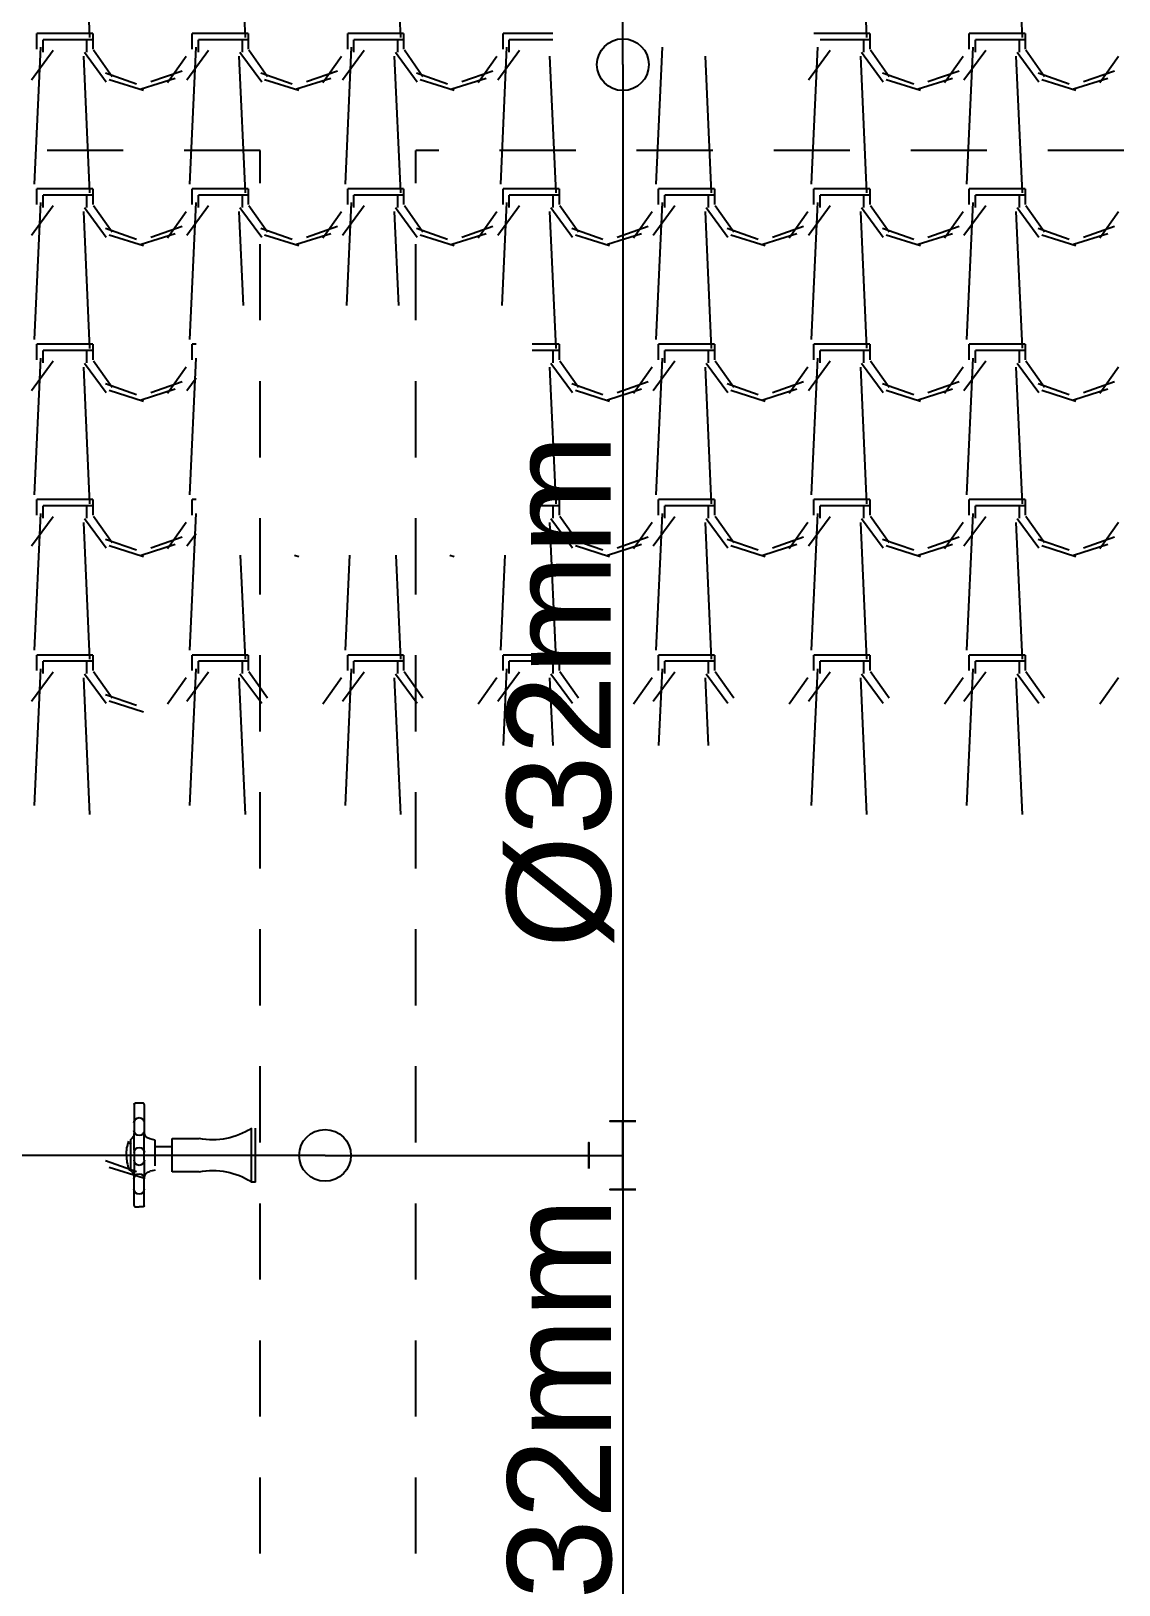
# Model space of a CAD drawing. Header units: millimetres. Extents: x 3923 to 4007, y 744 to 863.
# Drawn here: x 3935.444 to 3937.23, y 851.1 to 853.651 of the extents above; entities that cross this region are included whole.
import ezdxf
from ezdxf.enums import TextEntityAlignment as Align

# ---------------------------------------------------------------- set-up
doc = ezdxf.new("R2010")
doc.units = ezdxf.units.MM
doc.linetypes.add('HIDDEN2', pattern=[0.1875, 0.125, -0.0625])
for name, color, linetype in [('-HIDRO', 8, 'Continuous'), ('A-PEN-B', 5, 'Continuous'), ('AF', 5, 'Continuous'), ('HID-TUBPRIMARIO', 5, 'Continuous'), ('HIDRO 01', 4, 'Continuous'), ('Prumadas_L', 1, 'Continuous'), ('TEXTO', 3, 'Continuous')]:
    doc.layers.add(name, color=color, linetype=linetype)
doc.styles.get("Standard").update_dxf_attribs({"font": 'arial.ttf'})

msp = doc.modelspace()

# ---------------------------------------------------------------- linework, layer by layer
at = {"layer": '-HIDRO', "linetype": 'Continuous'}
for p, q in [((3935.5297, 853.865), (3935.5399, 853.6404)), ((3935.7848, 853.865), (3935.795, 853.6404)), ((3936.04, 853.865), (3936.0502, 853.6404)), ((3936.8054, 853.865), (3936.8156, 853.6405)), ((3937.0606, 853.865), (3937.0708, 853.6405)), ((3935.5349, 853.6472), (3935.4533, 853.6472)), ((3935.4533, 853.6217), (3935.4533, 853.6472)), ((3935.5349, 853.637), (3935.4635, 853.637)), ((3935.4635, 853.6166), (3935.4635, 853.637)), ((3935.5451, 853.6472), (3935.5349, 853.6472)), ((3935.5349, 853.637), (3935.5349, 853.6166)), ((3935.5451, 853.637), (3935.5349, 853.637)), ((3935.5451, 853.6472), (3935.5451, 853.6217)), ((3935.7901, 853.6472), (3935.7084, 853.6472)), ((3935.7084, 853.6217), (3935.7084, 853.6472)), ((3935.7901, 853.637), (3935.7186, 853.637)), ((3935.7186, 853.6166), (3935.7186, 853.637)), ((3935.8003, 853.6472), (3935.7901, 853.6472)), ((3935.7901, 853.637), (3935.7901, 853.6166)), ((3935.8003, 853.637), (3935.7901, 853.637)), ((3935.8003, 853.6472), (3935.8003, 853.6217)), ((3936.0452, 853.6472), (3935.9636, 853.6472)), ((3935.9636, 853.6217), (3935.9636, 853.6472)), ((3936.0452, 853.637), (3935.9738, 853.637)), ((3935.9738, 853.6166), (3935.9738, 853.637)), ((3936.0554, 853.6472), (3936.0452, 853.6472)), ((3936.0452, 853.637), (3936.0452, 853.6166)), ((3936.0554, 853.637), (3936.0452, 853.637)), ((3936.0554, 853.6472), (3936.0554, 853.6217)), ((3936.3004, 853.6472), (3936.2187, 853.6472)), ((3936.2187, 853.6217), (3936.2187, 853.6472)), ((3936.3004, 853.637), (3936.2289, 853.637)), ((3936.2289, 853.6166), (3936.2289, 853.637)), ((3936.8107, 853.6472), (3936.729, 853.6472)), ((3936.8107, 853.637), (3936.7392, 853.637)), ((3936.8209, 853.6472), (3936.8107, 853.6472)), ((3936.8107, 853.637), (3936.8107, 853.6166)), ((3936.8209, 853.637), (3936.8107, 853.637)), ((3936.8209, 853.6472), (3936.8209, 853.6217)), ((3937.0658, 853.6472), (3936.9842, 853.6472)), ((3936.9842, 853.6217), (3936.9842, 853.6472)), ((3937.0658, 853.637), (3936.9944, 853.637)), ((3936.9944, 853.6166), (3936.9944, 853.637)), ((3937.076, 853.6472), (3937.0658, 853.6472)), ((3937.0658, 853.637), (3937.0658, 853.6166)), ((3937.076, 853.637), (3937.0658, 853.637)), ((3937.076, 853.6472), (3937.076, 853.6217)), ((3935.4445, 853.5713), (3935.4802, 853.6197)), ((3935.4591, 853.6245), (3935.4489, 853.4)), ((3935.5316, 853.6164), (3935.5673, 853.5679)), ((3935.5462, 853.6202), (3935.5769, 853.5768)), ((3935.6996, 853.5713), (3935.7353, 853.6197)), ((3935.7142, 853.6245), (3935.704, 853.4)), ((3935.7867, 853.6164), (3935.8224, 853.5679)), ((3935.8014, 853.6202), (3935.832, 853.5768)), ((3935.9548, 853.5713), (3935.9905, 853.6197)), ((3935.9694, 853.6245), (3935.9592, 853.4)), ((3936.0419, 853.6164), (3936.0776, 853.5679)), ((3936.0566, 853.6202), (3936.0872, 853.5768)), ((3936.2099, 853.5713), (3936.2456, 853.6197)), ((3936.2245, 853.6245), (3936.2143, 853.4)), ((3936.4797, 853.6245), (3936.4695, 853.4)), ((3936.7202, 853.5713), (3936.7559, 853.6197)), ((3936.7348, 853.6245), (3936.7246, 853.4)), ((3936.8073, 853.6164), (3936.843, 853.5679)), ((3936.822, 853.6202), (3936.8526, 853.5768)), ((3936.9754, 853.5713), (3937.0111, 853.6197)), ((3936.99, 853.6245), (3936.9798, 853.4)), ((3937.0625, 853.6164), (3937.0982, 853.5679)), ((3937.0772, 853.6202), (3937.1078, 853.5768)), ((3935.5297, 853.6098), (3935.5399, 853.3853)), ((3935.6406, 853.5681), (3935.6916, 853.5859)), ((3935.6676, 853.5668), (3935.6982, 853.6102)), ((3935.7848, 853.6098), (3935.795, 853.3853)), ((3935.8957, 853.5681), (3935.9467, 853.5859)), ((3935.9228, 853.5668), (3935.9534, 853.6102)), ((3936.04, 853.6098), (3936.0502, 853.3853)), ((3936.1509, 853.5681), (3936.2019, 853.5859)), ((3936.1779, 853.5668), (3936.2085, 853.6102)), ((3936.2951, 853.6098), (3936.3053, 853.3853)), ((3936.5503, 853.6098), (3936.5605, 853.3853)), ((3936.8054, 853.6098), (3936.8156, 853.3853)), ((3936.9163, 853.5681), (3936.9673, 853.5859)), ((3936.9434, 853.5668), (3936.974, 853.6102)), ((3937.0606, 853.6098), (3937.0708, 853.3853)), ((3937.1715, 853.5681), (3937.2225, 853.5859)), ((3937.1985, 853.5668), (3937.2291, 853.6102)), ((3935.5661, 853.5825), (3935.6171, 853.5647)), ((3935.5721, 853.5718), (3935.6282, 853.5539)), ((3935.6245, 853.5562), (3935.6806, 853.574)), ((3935.8212, 853.5825), (3935.8723, 853.5647)), ((3935.8272, 853.5718), (3935.8834, 853.5539)), ((3935.8796, 853.5562), (3935.9358, 853.574)), ((3936.0764, 853.5825), (3936.1274, 853.5647)), ((3936.0824, 853.5718), (3936.1385, 853.5539)), ((3936.1348, 853.5562), (3936.1909, 853.574)), ((3936.8418, 853.5825), (3936.8929, 853.5647)), ((3936.8478, 853.5718), (3936.904, 853.5539)), ((3936.9002, 853.5562), (3936.9564, 853.574)), ((3937.097, 853.5825), (3937.148, 853.5647)), ((3937.103, 853.5718), (3937.1591, 853.5539)), ((3937.1554, 853.5562), (3937.2115, 853.574)), ((3935.5349, 853.392), (3935.4533, 853.392)), ((3935.4533, 853.3665), (3935.4533, 853.392)), ((3935.5349, 853.3818), (3935.4635, 853.3818)), ((3935.4635, 853.3614), (3935.4635, 853.3818)), ((3935.5451, 853.392), (3935.5349, 853.392)), ((3935.5349, 853.3818), (3935.5349, 853.3614)), ((3935.5451, 853.3818), (3935.5349, 853.3818)), ((3935.5451, 853.392), (3935.5451, 853.3665)), ((3935.7901, 853.392), (3935.7084, 853.392)), ((3935.7084, 853.3665), (3935.7084, 853.392)), ((3935.7901, 853.3818), (3935.7186, 853.3818)), ((3935.7186, 853.3614), (3935.7186, 853.3818)), ((3935.8003, 853.392), (3935.7901, 853.392)), ((3935.7901, 853.3818), (3935.7901, 853.3614)), ((3935.8003, 853.3818), (3935.7901, 853.3818)), ((3935.8003, 853.392), (3935.8003, 853.3665)), ((3936.0452, 853.392), (3935.9636, 853.392)), ((3935.9636, 853.3665), (3935.9636, 853.392)), ((3936.0452, 853.3818), (3935.9738, 853.3818)), ((3935.9738, 853.3614), (3935.9738, 853.3818)), ((3936.0554, 853.392), (3936.0452, 853.392)), ((3936.0452, 853.3818), (3936.0452, 853.3614)), ((3936.0554, 853.3818), (3936.0452, 853.3818)), ((3936.0554, 853.392), (3936.0554, 853.3665)), ((3936.3004, 853.392), (3936.2187, 853.392)), ((3936.2187, 853.3665), (3936.2187, 853.392)), ((3936.3004, 853.3818), (3936.2289, 853.3818)), ((3936.2289, 853.3614), (3936.2289, 853.3818)), ((3936.3106, 853.392), (3936.3004, 853.392)), ((3936.3004, 853.3818), (3936.3004, 853.3614)), ((3936.3106, 853.3818), (3936.3004, 853.3818)), ((3936.3106, 853.392), (3936.3106, 853.3665)), ((3936.5555, 853.392), (3936.4739, 853.392)), ((3936.4739, 853.3665), (3936.4739, 853.392)), ((3936.5555, 853.3818), (3936.4841, 853.3818)), ((3936.4841, 853.3614), (3936.4841, 853.3818)), ((3936.5657, 853.392), (3936.5555, 853.392)), ((3936.5555, 853.3818), (3936.5555, 853.3614)), ((3936.5657, 853.3818), (3936.5555, 853.3818)), ((3936.5657, 853.392), (3936.5657, 853.3665)), ((3936.8107, 853.392), (3936.729, 853.392)), ((3936.729, 853.3665), (3936.729, 853.392)), ((3936.8107, 853.3818), (3936.7392, 853.3818)), ((3936.7392, 853.3614), (3936.7392, 853.3818)), ((3936.8209, 853.392), (3936.8107, 853.392)), ((3936.8107, 853.3818), (3936.8107, 853.3614)), ((3936.8209, 853.3818), (3936.8107, 853.3818)), ((3936.8209, 853.392), (3936.8209, 853.3665)), ((3937.0658, 853.392), (3936.9842, 853.392)), ((3936.9842, 853.3665), (3936.9842, 853.392)), ((3937.0658, 853.3818), (3936.9944, 853.3818)), ((3936.9944, 853.3614), (3936.9944, 853.3818)), ((3937.076, 853.392), (3937.0658, 853.392)), ((3937.0658, 853.3818), (3937.0658, 853.3614)), ((3937.076, 853.3818), (3937.0658, 853.3818)), ((3937.076, 853.392), (3937.076, 853.3665)), ((3935.4445, 853.3161), (3935.4802, 853.3646)), ((3935.4591, 853.3694), (3935.4489, 853.1448)), ((3935.5316, 853.3612), (3935.5673, 853.3127)), ((3935.5462, 853.365), (3935.5769, 853.3217)), ((3935.6996, 853.3161), (3935.7353, 853.3646)), ((3935.7142, 853.3694), (3935.704, 853.1448)), ((3935.7867, 853.3612), (3935.8224, 853.3127)), ((3935.8014, 853.365), (3935.832, 853.3217)), ((3935.9548, 853.3161), (3935.9905, 853.3646)), ((3935.9694, 853.3694), (3935.9617, 853.2004)), ((3936.0419, 853.3612), (3936.0776, 853.3127)), ((3936.0566, 853.365), (3936.0872, 853.3217)), ((3936.2099, 853.3161), (3936.2456, 853.3646)), ((3936.2245, 853.3694), (3936.2168, 853.2004)), ((3936.297, 853.3612), (3936.3327, 853.3127)), ((3936.3117, 853.365), (3936.3423, 853.3216)), ((3936.4651, 853.3161), (3936.5008, 853.3646)), ((3936.4797, 853.3694), (3936.4695, 853.1448)), ((3936.5522, 853.3612), (3936.5879, 853.3127)), ((3936.5669, 853.365), (3936.5975, 853.3216)), ((3936.7202, 853.3161), (3936.7559, 853.3646)), ((3936.7348, 853.3694), (3936.7246, 853.1448)), ((3936.8073, 853.3612), (3936.843, 853.3127)), ((3936.822, 853.365), (3936.8526, 853.3216)), ((3936.9754, 853.3161), (3937.0111, 853.3646)), ((3936.99, 853.3694), (3936.9798, 853.1448)), ((3937.0625, 853.3612), (3937.0982, 853.3127)), ((3937.0772, 853.365), (3937.1078, 853.3216)), ((3935.5297, 853.3547), (3935.5399, 853.1301)), ((3935.6406, 853.3129), (3935.6916, 853.3308)), ((3935.6676, 853.3117), (3935.6982, 853.355)), ((3935.7848, 853.3547), (3935.7918, 853.2004)), ((3935.8957, 853.3129), (3935.9467, 853.3308)), ((3935.9228, 853.3117), (3935.9534, 853.3551)), ((3936.04, 853.3547), (3936.047, 853.2004)), ((3936.1509, 853.3129), (3936.2019, 853.3308)), ((3936.1779, 853.3117), (3936.2085, 853.3551)), ((3936.2951, 853.3547), (3936.3053, 853.1301)), ((3936.406, 853.3129), (3936.457, 853.3308)), ((3936.4331, 853.3117), (3936.4637, 853.3551)), ((3936.5503, 853.3547), (3936.5605, 853.1301)), ((3936.6612, 853.3129), (3936.7122, 853.3308)), ((3936.6882, 853.3117), (3936.7188, 853.3551)), ((3936.8054, 853.3547), (3936.8156, 853.1302)), ((3936.9163, 853.3129), (3936.9673, 853.3308)), ((3936.9434, 853.3117), (3936.974, 853.3551)), ((3937.0606, 853.3547), (3937.0708, 853.1302)), ((3937.1715, 853.3129), (3937.2225, 853.3308)), ((3937.1985, 853.3117), (3937.2291, 853.3551)), ((3935.5661, 853.3274), (3935.6171, 853.3095)), ((3935.5721, 853.3166), (3935.6282, 853.2988)), ((3935.6245, 853.301), (3935.6806, 853.3189)), ((3935.8212, 853.3274), (3935.8723, 853.3095)), ((3935.8272, 853.3166), (3935.8834, 853.2988)), ((3935.8796, 853.301), (3935.9358, 853.3189)), ((3936.0764, 853.3274), (3936.1274, 853.3095)), ((3936.0824, 853.3166), (3936.1385, 853.2988)), ((3936.1348, 853.301), (3936.1909, 853.3189)), ((3936.3315, 853.3274), (3936.3826, 853.3095)), ((3936.3375, 853.3166), (3936.3937, 853.2988)), ((3936.3899, 853.301), (3936.4461, 853.3189)), ((3936.5867, 853.3274), (3936.6377, 853.3095)), ((3936.5927, 853.3166), (3936.6488, 853.2988)), ((3936.6451, 853.301), (3936.7012, 853.3189)), ((3936.8418, 853.3274), (3936.8929, 853.3095)), ((3936.8478, 853.3166), (3936.904, 853.2988)), ((3936.9002, 853.301), (3936.9564, 853.3189)), ((3937.097, 853.3274), (3937.148, 853.3095)), ((3937.103, 853.3166), (3937.1591, 853.2988)), ((3937.1554, 853.301), (3937.2115, 853.3189)), ((3935.5349, 853.1369), (3935.4533, 853.1369)), ((3935.4533, 853.1114), (3935.4533, 853.1369)), ((3935.5349, 853.1267), (3935.4635, 853.1267)), ((3935.4635, 853.1063), (3935.4635, 853.1267)), ((3935.5451, 853.1369), (3935.5349, 853.1369)), ((3935.5349, 853.1267), (3935.5349, 853.1063)), ((3935.5451, 853.1267), (3935.5349, 853.1267)), ((3935.5451, 853.1369), (3935.5451, 853.1114)), ((3935.7148, 853.1369), (3935.7084, 853.1369)), ((3935.7084, 853.1114), (3935.7084, 853.1369)), ((3936.3004, 853.1369), (3936.2663, 853.1369)), ((3936.3004, 853.1267), (3936.2663, 853.1267)), ((3936.3106, 853.1369), (3936.3004, 853.1369)), ((3936.3004, 853.1267), (3936.3004, 853.1063)), ((3936.3106, 853.1267), (3936.3004, 853.1267)), ((3936.3106, 853.1369), (3936.3106, 853.1114)), ((3936.5555, 853.1369), (3936.4739, 853.1369)), ((3936.4739, 853.1114), (3936.4739, 853.1369)), ((3936.5555, 853.1267), (3936.4841, 853.1267)), ((3936.4841, 853.1063), (3936.4841, 853.1267)), ((3936.5657, 853.1369), (3936.5555, 853.1369)), ((3936.5555, 853.1267), (3936.5555, 853.1063)), ((3936.5657, 853.1267), (3936.5555, 853.1267)), ((3936.5657, 853.1369), (3936.5657, 853.1114)), ((3936.8107, 853.1369), (3936.729, 853.1369)), ((3936.729, 853.1114), (3936.729, 853.1369)), ((3936.8107, 853.1267), (3936.7392, 853.1267)), ((3936.7392, 853.1063), (3936.7392, 853.1267)), ((3936.8209, 853.1369), (3936.8107, 853.1369)), ((3936.8107, 853.1267), (3936.8107, 853.1063)), ((3936.8209, 853.1267), (3936.8107, 853.1267)), ((3936.8209, 853.1369), (3936.8209, 853.1114)), ((3937.0658, 853.1369), (3936.9842, 853.1369)), ((3936.9842, 853.1114), (3936.9842, 853.1369)), ((3937.0658, 853.1267), (3936.9944, 853.1267)), ((3936.9944, 853.1063), (3936.9944, 853.1267)), ((3937.076, 853.1369), (3937.0658, 853.1369)), ((3937.0658, 853.1267), (3937.0658, 853.1063)), ((3937.076, 853.1267), (3937.0658, 853.1267)), ((3937.076, 853.1369), (3937.076, 853.1114)), ((3935.4445, 853.061), (3935.4802, 853.1094)), ((3935.4591, 853.1142), (3935.4489, 852.8897)), ((3935.5316, 853.1061), (3935.5673, 853.0576)), ((3935.5462, 853.1099), (3935.5769, 853.0665)), ((3935.7142, 853.1142), (3935.704, 852.8897)), ((3936.297, 853.1061), (3936.3327, 853.0576)), ((3936.3117, 853.1099), (3936.3423, 853.0665)), ((3936.4651, 853.061), (3936.5008, 853.1094)), ((3936.4797, 853.1142), (3936.4695, 852.8897)), ((3936.5522, 853.1061), (3936.5879, 853.0576)), ((3936.5669, 853.1099), (3936.5975, 853.0665)), ((3936.7202, 853.061), (3936.7559, 853.1094)), ((3936.7348, 853.1142), (3936.7246, 852.8897)), ((3936.8073, 853.1061), (3936.843, 853.0576)), ((3936.822, 853.1099), (3936.8526, 853.0665)), ((3936.9754, 853.061), (3937.0111, 853.1094)), ((3936.99, 853.1142), (3936.9798, 852.8897)), ((3937.0625, 853.1061), (3937.0982, 853.0576)), ((3937.0772, 853.1099), (3937.1078, 853.0665)), ((3935.5297, 853.0995), (3935.5399, 852.875)), ((3935.6406, 853.0578), (3935.6916, 853.0756)), ((3935.6676, 853.0565), (3935.6982, 853.0999)), ((3935.6996, 853.061), (3935.7148, 853.0815)), ((3936.2951, 853.0995), (3936.3053, 852.875)), ((3936.406, 853.0578), (3936.457, 853.0756)), ((3936.4331, 853.0565), (3936.4637, 853.0999)), ((3936.5503, 853.0995), (3936.5605, 852.875)), ((3936.6612, 853.0578), (3936.7122, 853.0756)), ((3936.6882, 853.0565), (3936.7188, 853.0999)), ((3936.8054, 853.0995), (3936.8156, 852.875)), ((3936.9163, 853.0578), (3936.9673, 853.0756)), ((3936.9434, 853.0565), (3936.974, 853.0999)), ((3937.0606, 853.0995), (3937.0708, 852.875)), ((3937.1715, 853.0578), (3937.2225, 853.0756)), ((3937.1985, 853.0565), (3937.2291, 853.0999)), ((3935.5661, 853.0722), (3935.6171, 853.0544)), ((3935.5721, 853.0615), (3935.6282, 853.0436)), ((3935.6245, 853.0459), (3935.6806, 853.0637)), ((3936.3315, 853.0722), (3936.3826, 853.0544)), ((3936.3375, 853.0615), (3936.3937, 853.0436)), ((3936.3899, 853.0459), (3936.4461, 853.0637)), ((3936.5867, 853.0722), (3936.6377, 853.0544)), ((3936.5927, 853.0615), (3936.6488, 853.0436)), ((3936.6451, 853.0459), (3936.7012, 853.0637)), ((3936.8418, 853.0722), (3936.8929, 853.0544)), ((3936.8478, 853.0615), (3936.904, 853.0436)), ((3936.9002, 853.0459), (3936.9564, 853.0637)), ((3937.097, 853.0722), (3937.148, 853.0544)), ((3937.103, 853.0615), (3937.1591, 853.0436)), ((3937.1554, 853.0459), (3937.2115, 853.0637)), ((3935.5349, 852.8817), (3935.4533, 852.8817)), ((3935.4533, 852.8562), (3935.4533, 852.8817)), ((3935.5349, 852.8715), (3935.4635, 852.8715)), ((3935.4635, 852.8511), (3935.4635, 852.8715)), ((3935.5451, 852.8817), (3935.5349, 852.8817)), ((3935.5349, 852.8715), (3935.5349, 852.8511)), ((3935.5451, 852.8715), (3935.5349, 852.8715)), ((3935.5451, 852.8817), (3935.5451, 852.8562)), ((3935.7148, 852.8817), (3935.7084, 852.8817)), ((3935.7084, 852.8562), (3935.7084, 852.8817)), ((3936.3004, 852.8817), (3936.2663, 852.8817)), ((3936.3004, 852.8715), (3936.2663, 852.8715)), ((3936.3106, 852.8817), (3936.3004, 852.8817)), ((3936.3004, 852.8715), (3936.3004, 852.8511)), ((3936.3106, 852.8715), (3936.3004, 852.8715)), ((3936.3106, 852.8817), (3936.3106, 852.8562)), ((3936.5555, 852.8817), (3936.4739, 852.8817)), ((3936.4739, 852.8562), (3936.4739, 852.8817)), ((3936.5555, 852.8715), (3936.4841, 852.8715)), ((3936.4841, 852.8511), (3936.4841, 852.8715)), ((3936.5657, 852.8817), (3936.5555, 852.8817)), ((3936.5555, 852.8715), (3936.5555, 852.8511)), ((3936.5657, 852.8715), (3936.5555, 852.8715)), ((3936.5657, 852.8817), (3936.5657, 852.8562)), ((3936.8107, 852.8817), (3936.729, 852.8817)), ((3936.729, 852.8562), (3936.729, 852.8817)), ((3936.8107, 852.8715), (3936.7392, 852.8715)), ((3936.7392, 852.8511), (3936.7392, 852.8715)), ((3936.8209, 852.8817), (3936.8107, 852.8817)), ((3936.8107, 852.8715), (3936.8107, 852.8511)), ((3936.8209, 852.8715), (3936.8107, 852.8715)), ((3936.8209, 852.8817), (3936.8209, 852.8562)), ((3937.0658, 852.8817), (3936.9842, 852.8817)), ((3936.9842, 852.8562), (3936.9842, 852.8817)), ((3937.0658, 852.8715), (3936.9944, 852.8715)), ((3936.9944, 852.8511), (3936.9944, 852.8715)), ((3937.076, 852.8817), (3937.0658, 852.8817)), ((3937.0658, 852.8715), (3937.0658, 852.8511)), ((3937.076, 852.8715), (3937.0658, 852.8715)), ((3937.076, 852.8817), (3937.076, 852.8562)), ((3935.4445, 852.8058), (3935.4802, 852.8543)), ((3935.4591, 852.8591), (3935.4489, 852.6345)), ((3935.5316, 852.8509), (3935.5673, 852.8024)), ((3935.5462, 852.8547), (3935.5769, 852.8114)), ((3935.7142, 852.8591), (3935.704, 852.6345)), ((3936.297, 852.8509), (3936.3327, 852.8024)), ((3936.3117, 852.8547), (3936.3423, 852.8114)), ((3936.4651, 852.8058), (3936.5008, 852.8543)), ((3936.4797, 852.8591), (3936.4695, 852.6345)), ((3936.5522, 852.8509), (3936.5879, 852.8024)), ((3936.5669, 852.8547), (3936.5975, 852.8113)), ((3936.7202, 852.8058), (3936.7559, 852.8543)), ((3936.7348, 852.8591), (3936.7246, 852.6345)), ((3936.8073, 852.8509), (3936.843, 852.8024)), ((3936.822, 852.8547), (3936.8526, 852.8113)), ((3936.9754, 852.8058), (3937.0111, 852.8543)), ((3936.99, 852.8591), (3936.9798, 852.6345)), ((3937.0625, 852.8509), (3937.0982, 852.8024)), ((3937.0772, 852.8547), (3937.1078, 852.8113)), ((3935.5297, 852.8444), (3935.5399, 852.6198)), ((3935.6406, 852.8026), (3935.6916, 852.8205)), ((3935.6676, 852.8014), (3935.6982, 852.8448)), ((3935.6996, 852.8058), (3935.7148, 852.8263)), ((3936.2951, 852.8444), (3936.3053, 852.6198)), ((3936.406, 852.8026), (3936.457, 852.8205)), ((3936.4331, 852.8014), (3936.4637, 852.8448)), ((3936.5503, 852.8444), (3936.5605, 852.6198)), ((3936.6611, 852.8026), (3936.7122, 852.8205)), ((3936.6882, 852.8014), (3936.7188, 852.8448)), ((3936.8054, 852.8444), (3936.8156, 852.6199)), ((3936.9163, 852.8026), (3936.9673, 852.8205)), ((3936.9434, 852.8014), (3936.974, 852.8448)), ((3937.0606, 852.8444), (3937.0708, 852.6199)), ((3937.1714, 852.8026), (3937.2225, 852.8205)), ((3937.1985, 852.8014), (3937.2291, 852.8448)), ((3935.5661, 852.8171), (3935.6171, 852.7992)), ((3935.5721, 852.8063), (3935.6282, 852.7885)), ((3935.6245, 852.7907), (3935.6806, 852.8086)), ((3936.3315, 852.8171), (3936.3826, 852.7992)), ((3936.3375, 852.8063), (3936.3937, 852.7885)), ((3936.3899, 852.7907), (3936.4461, 852.8086)), ((3936.5867, 852.8171), (3936.6377, 852.7992)), ((3936.5927, 852.8063), (3936.6488, 852.7885)), ((3936.6451, 852.7907), (3936.7012, 852.8086)), ((3936.8418, 852.8171), (3936.8929, 852.7992)), ((3936.8478, 852.8063), (3936.904, 852.7885)), ((3936.9002, 852.7907), (3936.9564, 852.8086)), ((3937.097, 852.8171), (3937.148, 852.7992)), ((3937.103, 852.8063), (3937.1591, 852.7885)), ((3937.1554, 852.7907), (3937.2115, 852.8086)), ((3935.7872, 852.7907), (3935.795, 852.6198)), ((3935.8763, 852.7907), (3935.8834, 852.7885)), ((3935.9663, 852.7907), (3935.9592, 852.6345)), ((3936.0424, 852.7907), (3936.0502, 852.6198)), ((3936.1315, 852.7907), (3936.1385, 852.7885)), ((3936.2214, 852.7907), (3936.2143, 852.6345)), ((3935.5349, 852.6266), (3935.4533, 852.6266)), ((3935.4533, 852.6011), (3935.4533, 852.6266)), ((3935.5349, 852.6164), (3935.4635, 852.6164)), ((3935.4635, 852.596), (3935.4635, 852.6164)), ((3935.5451, 852.6266), (3935.5349, 852.6266)), ((3935.5349, 852.6164), (3935.5349, 852.596)), ((3935.5451, 852.6164), (3935.5349, 852.6164)), ((3935.5451, 852.6266), (3935.5451, 852.6011)), ((3935.7901, 852.6266), (3935.7084, 852.6266)), ((3935.7084, 852.6011), (3935.7084, 852.6266)), ((3935.7901, 852.6164), (3935.7186, 852.6164)), ((3935.7186, 852.596), (3935.7186, 852.6164)), ((3935.8003, 852.6266), (3935.7901, 852.6266)), ((3935.7901, 852.6164), (3935.7901, 852.596)), ((3935.8003, 852.6164), (3935.7901, 852.6164)), ((3935.8003, 852.6266), (3935.8003, 852.6011)), ((3936.0452, 852.6266), (3935.9636, 852.6266)), ((3935.9636, 852.6011), (3935.9636, 852.6266)), ((3936.0452, 852.6164), (3935.9738, 852.6164)), ((3935.9738, 852.596), (3935.9738, 852.6164)), ((3936.0554, 852.6266), (3936.0452, 852.6266)), ((3936.0452, 852.6164), (3936.0452, 852.596)), ((3936.0554, 852.6164), (3936.0452, 852.6164)), ((3936.0554, 852.6266), (3936.0554, 852.6011)), ((3936.3004, 852.6266), (3936.2187, 852.6266)), ((3936.2187, 852.6011), (3936.2187, 852.6266)), ((3936.3004, 852.6164), (3936.2289, 852.6164)), ((3936.2289, 852.596), (3936.2289, 852.6164)), ((3936.3106, 852.6266), (3936.3004, 852.6266)), ((3936.3004, 852.6164), (3936.3004, 852.596)), ((3936.3106, 852.6164), (3936.3004, 852.6164)), ((3936.3106, 852.6266), (3936.3106, 852.6011)), ((3936.5555, 852.6266), (3936.4739, 852.6266)), ((3936.4739, 852.6011), (3936.4739, 852.6266)), ((3936.5555, 852.6164), (3936.4841, 852.6164)), ((3936.4841, 852.596), (3936.4841, 852.6164)), ((3936.5657, 852.6266), (3936.5555, 852.6266)), ((3936.5555, 852.6164), (3936.5555, 852.596)), ((3936.5657, 852.6164), (3936.5555, 852.6164)), ((3936.5657, 852.6266), (3936.5657, 852.6011)), ((3936.8107, 852.6266), (3936.729, 852.6266)), ((3936.729, 852.6011), (3936.729, 852.6266)), ((3936.8107, 852.6164), (3936.7392, 852.6164)), ((3936.7392, 852.596), (3936.7392, 852.6164)), ((3936.8209, 852.6266), (3936.8107, 852.6266)), ((3936.8107, 852.6164), (3936.8107, 852.596)), ((3936.8209, 852.6164), (3936.8107, 852.6164)), ((3936.8209, 852.6266), (3936.8209, 852.6011)), ((3937.0658, 852.6266), (3936.9842, 852.6266)), ((3936.9842, 852.6011), (3936.9842, 852.6266)), ((3937.0658, 852.6164), (3936.9944, 852.6164)), ((3936.9944, 852.596), (3936.9944, 852.6164)), ((3937.076, 852.6266), (3937.0658, 852.6266)), ((3937.0658, 852.6164), (3937.0658, 852.596)), ((3937.076, 852.6164), (3937.0658, 852.6164)), ((3937.076, 852.6266), (3937.076, 852.6011)), ((3935.4445, 852.5507), (3935.4802, 852.5991)), ((3935.4591, 852.6039), (3935.4489, 852.3794)), ((3935.5316, 852.5957), (3935.5673, 852.5473)), ((3935.5462, 852.5996), (3935.5769, 852.5562)), ((3935.6996, 852.5507), (3935.7353, 852.5991)), ((3935.7142, 852.6039), (3935.704, 852.3794)), ((3935.7867, 852.5957), (3935.8224, 852.5473)), ((3935.8014, 852.5996), (3935.832, 852.5562)), ((3935.9548, 852.5507), (3935.9905, 852.5991)), ((3935.9694, 852.6039), (3935.9592, 852.3794)), ((3936.0419, 852.5957), (3936.0776, 852.5473)), ((3936.0565, 852.5996), (3936.0872, 852.5562)), ((3936.2099, 852.5507), (3936.2456, 852.5991)), ((3936.2245, 852.6039), (3936.2188, 852.4782)), ((3936.297, 852.5957), (3936.3327, 852.5473)), ((3936.3117, 852.5996), (3936.3423, 852.5562)), ((3936.4651, 852.5507), (3936.5008, 852.5991)), ((3936.4797, 852.6039), (3936.474, 852.4782)), ((3936.5522, 852.5957), (3936.5879, 852.5473)), ((3936.5669, 852.5996), (3936.5975, 852.5562)), ((3936.7202, 852.5507), (3936.7559, 852.5991)), ((3936.7348, 852.6039), (3936.7246, 852.3794)), ((3936.8073, 852.5957), (3936.843, 852.5473)), ((3936.822, 852.5996), (3936.8526, 852.5562)), ((3936.9754, 852.5507), (3937.0111, 852.5991)), ((3936.99, 852.6039), (3936.9798, 852.3794)), ((3937.0625, 852.5957), (3937.0982, 852.5473)), ((3937.0772, 852.5996), (3937.1078, 852.5562)), ((3935.5297, 852.5892), (3935.5399, 852.3647)), ((3935.6676, 852.5462), (3935.6982, 852.5896)), ((3935.7848, 852.5892), (3935.795, 852.3647)), ((3935.9228, 852.5462), (3935.9534, 852.5896)), ((3936.04, 852.5892), (3936.0502, 852.3647)), ((3936.1779, 852.5462), (3936.2085, 852.5896)), ((3936.2951, 852.5892), (3936.3002, 852.4782)), ((3936.4331, 852.5462), (3936.4637, 852.5896)), ((3936.5503, 852.5892), (3936.5553, 852.4782)), ((3936.6882, 852.5462), (3936.7188, 852.5896)), ((3936.8054, 852.5892), (3936.8156, 852.3647)), ((3936.9434, 852.5462), (3936.974, 852.5896)), ((3937.0606, 852.5892), (3937.0708, 852.3647)), ((3937.1985, 852.5462), (3937.2291, 852.5896)), ((3935.5661, 852.5619), (3935.6171, 852.5441)), ((3935.5721, 852.5512), (3935.6282, 852.5333)), ((3935.5661, 851.7965), (3935.6171, 851.7786)), ((3935.5721, 851.7857), (3935.6282, 851.7679))]:
    msp.add_line(p, q, dxfattribs=at)
at = {"layer": '-HIDRO', "linetype": 'HIDDEN2'}
for p, q in [((3935.82, 853.4552), (3932.2479, 853.4552)), ((3935.82, 846.6512), (3935.82, 853.4552)), ((3940.838, 853.4552), (3936.0752, 853.4552)), ((3936.0752, 846.6512), (3936.0752, 853.4552))]:
    msp.add_line(p, q, dxfattribs=at)
at = {"layer": 'A-PEN-B'}
msp.add_line((3936.4154, 853.596), (3936.4154, 853.7178), dxfattribs=at)
for centre in [(3936.4154, 853.596), (3935.9264, 851.805)]:
    msp.add_circle(centre, 0.0425, dxfattribs=at)
at = {"layer": 'AF', "color": 2}
for p, q in [((3936.4154, 851.805), (3936.4154, 851.8612)), ((3936.3593, 851.805), (3936.4154, 851.805)), ((3936.4154, 851.7489), (3936.4154, 851.805))]:
    msp.add_line(p, q, dxfattribs=at)
at = {"layer": 'AF', "color": 2, "extrusion": (-4.09138e-12, -1, 0)}
for centre in [(3936.4154, 0, -851.8612), (3936.4154, 0, -851.7489)]:
    msp.add_circle(centre, 0.0213, dxfattribs=at)
at = {"layer": 'AF', "color": 2, "extrusion": (-1, 4.09138e-12, 0)}
msp.add_circle((-851.805, 0, -3936.3593), 0.0213, dxfattribs=at)
at = {"layer": 'HID-TUBPRIMARIO'}
for p, q in [((3936.4154, 853.596), (3936.4154, 843.8438)), ((3935.9264, 851.805), (3936.4154, 851.805))]:
    msp.add_line(p, q, dxfattribs=at)
at = {"layer": 'HIDRO 01', "color": 4}
for p, q in [((3935.6128, 851.8885), (3935.6128, 851.8399)), ((3935.6213, 851.8906), (3935.6149, 851.8906)), ((3935.6276, 851.8906), (3935.6213, 851.8906)), ((3935.6297, 851.8885), (3935.6297, 851.8425)), ((3935.6076, 851.8236), (3935.6076, 851.8311)), ((3935.6128, 851.8138), (3935.6128, 851.8407)), ((3935.6297, 851.8138), (3935.6297, 851.8434)), ((3935.6476, 851.8229), (3935.6476, 851.8302)), ((3935.6753, 851.8054), (3935.6753, 851.8328)), ((3935.6753, 851.8328), (3935.7199, 851.8328)), ((3935.8058, 851.8054), (3935.8058, 851.8496)), ((3935.8121, 851.8054), (3935.8121, 851.8496)), ((3935.6076, 851.8054), (3935.6076, 851.8236)), ((3935.6076, 851.7873), (3935.6076, 851.8054)), ((3935.6128, 851.8138), (3935.6128, 851.8054)), ((3935.6128, 851.8054), (3935.6128, 851.797)), ((3935.6297, 851.8054), (3935.6297, 851.8138)), ((3935.6297, 851.797), (3935.6297, 851.8054)), ((3935.6476, 851.8054), (3935.6476, 851.8229)), ((3935.6753, 851.8191), (3935.6476, 851.8191)), ((3935.6476, 851.7879), (3935.6476, 851.8054)), ((3935.6753, 851.7781), (3935.6753, 851.8054)), ((3935.8058, 851.7612), (3935.8058, 851.8054)), ((3935.8121, 851.7612), (3935.8121, 851.8054)), ((3935.6076, 851.7797), (3935.6076, 851.7873)), ((3935.6076, 851.7797), (3935.6076, 851.7796)), ((3935.6128, 851.797), (3935.6128, 851.7699)), ((3935.6297, 851.797), (3935.6297, 851.7684)), ((3935.7199, 851.7781), (3935.6753, 851.7781)), ((3935.6128, 851.7224), (3935.6128, 851.7709)), ((3935.6297, 851.7224), (3935.6297, 851.7684)), ((3935.8121, 851.7612), (3935.8058, 851.7612)), ((3935.6149, 851.7203), (3935.6213, 851.7203)), ((3935.6276, 851.7203), (3935.6213, 851.7203))]:
    msp.add_line(p, q, dxfattribs=at)
for points in [[(3935.6476, 851.8302), (3935.6451, 851.8307), (3935.6424, 851.8313), (3935.6388, 851.8321)], [(3935.6476, 851.7807), (3935.6451, 851.7801), (3935.6424, 851.7795), (3935.6388, 851.7788)]]:
    msp.add_lwpolyline(points, dxfattribs=at)
at = {"layer": 'HIDRO 01', "color": 4, "extrusion": (0, 0, -1)}
for centre, radius, start, end in [((-3935.6149, 851.8885), 0.0021, 0, 90), ((-3935.6211, 851.8585), 0.00842, 0.026, 89.974), ((-3935.6211, 851.8585), 0.00842, 90.0182, 179.9818), ((-3935.6673, 851.8054), 0.0671, 359.9957, 20.1363), ((-3935.6059, 851.8237), 0.00168, 20.1219, 100.1124), ((-3935.6059, 851.8237), 0.00168, 100.0948, 180), ((-3935.6013, 851.8409), 0.0116, 181.2368, 236.379), ((-3935.6211, 851.8458), 0.00842, 270.0183, 359.9819), ((-3935.6211, 851.8458), 0.00842, 180.0183, 269.9819), ((-3935.6413, 851.8434), 0.0116, 282.3599, 360), ((-3935.7425, 851.9446), 0.1141, 236.3582, 281.4507), ((-3935.6213, 851.8096), 0.00842, 0.026, 89.974), ((-3935.6213, 851.8096), 0.00842, 90.0182, 179.9818), ((-3935.6013, 851.7699), 0.0116, 123.6059, 180), ((-3935.6211, 851.7664), 0.00842, 0.026, 89.974), ((-3935.6213, 851.797), 0.00842, 270.0183, 359.9819), ((-3935.6211, 851.7664), 0.00842, 90.0182, 179.9818), ((-3935.6213, 851.797), 0.00842, 180.0183, 269.9819), ((-3935.6413, 851.7674), 0.0116, 359.9998, 77.6433), ((-3935.7425, 851.6662), 0.1141, 78.5496, 123.642), ((-3935.6211, 851.7496), 0.00842, 270.0183, 359.9819), ((-3935.6211, 851.7496), 0.00842, 180.0183, 269.9819), ((-3935.6276, 851.7224), 0.0021, 180, 270)]:
    msp.add_arc(centre, radius, start, end, dxfattribs=at)
at = {"layer": 'HIDRO 01', "color": 4}
for centre, radius, start, end in [((3935.6276, 851.8885), 0.0021, 359.9989, 90), ((3935.6078, 851.8311), 0.000213, 123.8845, 179.9151), ((3935.6673, 851.8054), 0.0671, 179.994, 200.1389), ((3935.6059, 851.7829), 0.00168, 200.1271, 280.0763), ((3935.6059, 851.7829), 0.00168, 280.0721, 0.0034), ((3935.6078, 851.7797), 0.000211, 206.7174, 236.3559), ((3935.6149, 851.7224), 0.0021, 179.9983, 270)]:
    msp.add_arc(centre, radius, start, end, dxfattribs=at)
at = {"layer": 'Prumadas_L'}
for p, q in [((3936.4154, 853.596), (3936.4154, 855.4943)), ((3935.9264, 851.805), (3935.3107, 851.805))]:
    msp.add_line(p, q, dxfattribs=at)

# ---------------------------------------------------------------- texts
at = {"layer": 'TEXTO'}
for p in [(3936.3101, 852.5675), (3936.311, 851.3132)]:
    msp.add_text('Ø32mm', height=0.1701, rotation=90, dxfattribs=at).set_placement(p, align=Align.MIDDLE_CENTER)

doc.saveas('drawing.dxf')
